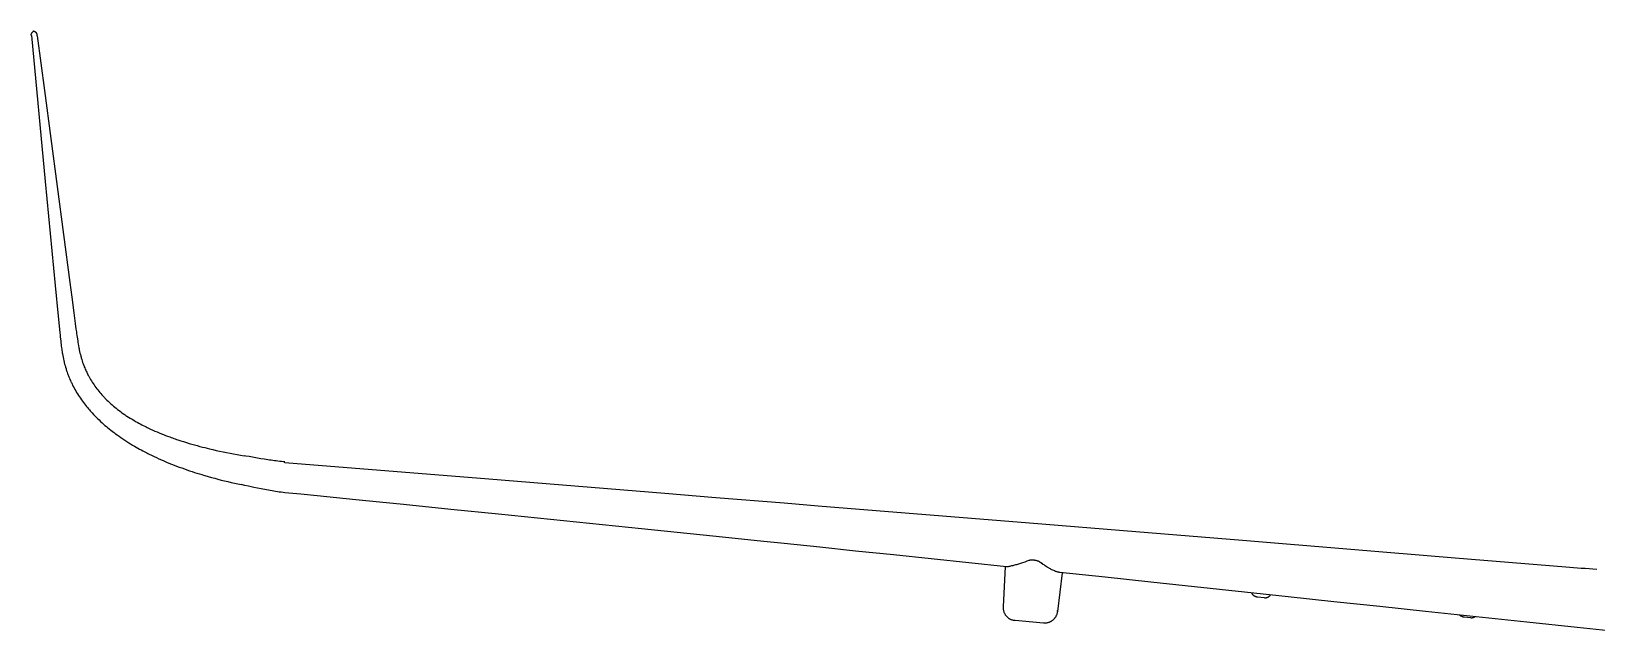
# Model space of a CAD drawing. Extents: x -17108 to 71323, y -8319 to 54197.
# Drawn here: x 35788 to 44875, y 45693 to 49187 of the extents above; entities that cross this region are included whole.
import ezdxf

# ---------------------------------------------------------------- set-up
doc = ezdxf.new("R2010")
doc.units = 0
doc.linetypes.add('DASHED', pattern=[15, 12, -3])
doc.layers.get('0').update_dxf_attribs({"linetype": 'CONTINUOUS'})

msp = doc.modelspace()

# ---------------------------------------------------------------- linework, layer by layer
at = {"color": 7, "ltscale": 0.004396}
msp.add_line((37259.9, 46680.2), (37259.9, 46680.4), dxfattribs=at)
at = {"color": 7}
for p, q in [((40356.6, 46431), (41582.2, 46331.2)), ((41582.2, 46331.2), (42200.7, 46280.8)), ((42200.7, 46280.8), (42818.3, 46230.3)), ((42818.3, 46230.3), (44054.5, 46129.1)), ((41431.4, 45845.1), (41444, 46076.5)), ((44054.5, 46129.1), (44697, 46076.5)), ((41773.1, 46041.7), (41745, 45816.9)), ((42946.1, 45896.4), (42906.5, 45899.8)), ((44144.7, 45780.5), (44105.2, 45783.9))]:
    msp.add_line(p, q, dxfattribs=at)
at = {"color": 7, "linetype": 'DASHED', "ltscale": 0.005775}
msp.add_line((42906.5, 45899.8), (42906.6, 45900), dxfattribs=at)
at = {"color": 7, "ltscale": 0.001663}
msp.add_line((42906.6, 45900), (42906.6, 45900.1), dxfattribs=at)
at = {"color": 7, "linetype": 'DASHED', "ltscale": 9.76563e-05}
msp.add_line((41431.9, 45851.1), (41431.9, 45851.1), dxfattribs=at)
at = {"color": 7, "linetype": 'DASHED', "ltscale": 0.112754}
msp.add_line((41745, 45816.9), (41745.4, 45821.4), dxfattribs=at)
at = {"color": 7, "linetype": 'DASHED', "ltscale": 0.112852}
msp.add_line((41745.4, 45821.4), (41745, 45816.9), dxfattribs=at)
at = {"color": 7, "linetype": 'DASHED', "ltscale": 0.000488281}
msp.add_line((41745.4, 45821.4), (41745.4, 45821.4), dxfattribs=at)
at = {"color": 7, "ltscale": 0.000390625}
msp.add_line((41745.4, 45821.4), (41745.4, 45821.4), dxfattribs=at)
at = {"color": 7, "ltscale": 0.000488281}
msp.add_line((41745.4, 45821.4), (41745.4, 45821.4), dxfattribs=at)
at = {"color": 7}
for points in [[(35788.1, 49162.9), (35787.9, 49165.2), (35787.9, 49167.2), (35787.9, 49169), (35788, 49169.9), (35788.2, 49171.4), (35788.6, 49172.8), (35789, 49174.1), (35789.6, 49175.2), (35790.2, 49176.4), (35790.7, 49177), (35791.4, 49178), (35792.1, 49179), (35792.9, 49179.9), (35794.7, 49181.9), (35796.8, 49184), (35798.4, 49185.5)], [(35797.2, 49185.8), (35797.1, 49185.6), (35797, 49185.4), (35796.9, 49185), (35796.8, 49184.5), (35796.7, 49183.9)], [(35797.2, 49185.8), (35797.1, 49185.6), (35796.9, 49185.2), (35796.8, 49184.8), (35796.7, 49183.9)], [(35801.2, 49187.3), (35800.5, 49187.2), (35799.5, 49186.9), (35798.3, 49186.4), (35797.9, 49186.2), (35797.5, 49186), (35797.2, 49185.8)], [(35800.2, 49187.1), (35799.3, 49186.8), (35798.7, 49186.6), (35798.1, 49186.3), (35797.8, 49186.2), (35797.4, 49185.8)], [(35800.2, 49187.1), (35799.3, 49186.8), (35798.7, 49186.6), (35798.1, 49186.3), (35797.8, 49186.2), (35797.4, 49185.8)], [(35802.4, 49186.7), (35802.3, 49186.9), (35802.2, 49187.1), (35802, 49187.2), (35801.8, 49187.3), (35801.4, 49187.3), (35801, 49187.3), (35800.7, 49187.2)], [(35802.4, 49186.7), (35802.3, 49186.9), (35802.2, 49187.1), (35802, 49187.2), (35801.8, 49187.3), (35801.4, 49187.3), (35801, 49187.3), (35800.7, 49187.2)], [(35822.7, 49160.7), (35822.1, 49164.9), (35821.6, 49168), (35821, 49170.5), (35820.6, 49172.2), (35820.1, 49173.8), (35819.6, 49175), (35819.1, 49176), (35818.5, 49177), (35817.7, 49178), (35817, 49178.8), (35816, 49179.8), (35815.1, 49180.5), (35814.1, 49181.3), (35813.1, 49182.1), (35810.8, 49183.6), (35809, 49184.6), (35807.3, 49185.6), (35806, 49186.2), (35805, 49186.6), (35803.7, 49187), (35802.6, 49187.2), (35801.9, 49187.3), (35801.2, 49187.3)], [(35788.1, 49162.9), (35869.2, 48314.9), (35927.3, 47710.2), (35944.5, 47531.7), (35953.5, 47438.3), (35955.2, 47421.1), (35956.1, 47412.4), (35957.4, 47399.5), (35958.4, 47389.8), (35959.5, 47380.1), (35961.2, 47365.6), (35962.1, 47358.3), (35963.1, 47351.1), (35964.8, 47338.5), (35965.8, 47332), (35966.8, 47325.5), (35967.7, 47319.5), (35968.7, 47313.5), (35970.5, 47303.5), (35972.4, 47293.6), (35974.4, 47283.6), (35976.6, 47273.7), (35977.7, 47268.8), (35978.9, 47263.9), (35981.3, 47254.3), (35983.9, 47244.7), (35986.6, 47235.1), (35989.5, 47225.6), (35991, 47220.9), (35992.5, 47216.2), (35994.1, 47211.5), (35995.7, 47206.8), (35998.2, 47199.7), (36000.8, 47192.8), (36003.4, 47185.8), (36006.2, 47178.9), (36009, 47171.9), (36012, 47165), (36015, 47158.1), (36018.1, 47151.3), (36020.3, 47146.7), (36022.4, 47142.2), (36024.6, 47137.7), (36026.9, 47133.2), (36031.4, 47124.3), (36036.1, 47115.4), (36041, 47106.6), (36046, 47097.9), (36051.1, 47089.2), (36056.4, 47080.6), (36061.8, 47072.1), (36067.4, 47063.6), (36073, 47055.2), (36078.8, 47046.9), (36084.7, 47038.7), (36090.7, 47030.6), (36096.8, 47022.6), (36102.4, 47015.3), (36108.1, 47008.2), (36113.9, 47001.1), (36119.8, 46994.1), (36125.8, 46987.2), (36129.5, 46982.9), (36133.3, 46978.6), (36141, 46970.1), (36148.8, 46961.8), (36156.7, 46953.5), (36164.8, 46945.3), (36173, 46937.1), (36181.3, 46929.1), (36189.8, 46921.2), (36198.3, 46913.4), (36206.9, 46905.7), (36215.6, 46898), (36224.4, 46890.5), (36232.5, 46883.8), (36240.7, 46877.1), (36248.9, 46870.5), (36257.2, 46864), (36265.6, 46857.6), (36270.9, 46853.6), (36276.2, 46849.6), (36286.8, 46841.9), (36297.6, 46834.2), (36308.5, 46826.6), (36319.6, 46819.1), (36330.7, 46811.7), (36341.9, 46804.4), (36353.2, 46797.3), (36364.6, 46790.3), (36376, 46783.4), (36386.1, 46777.4), (36396.2, 46771.6), (36406.3, 46765.8), (36416.5, 46760.1), (36425.7, 46755.1), (36434.8, 46750.2), (36444, 46745.3), (36450.9, 46741.7), (36457.8, 46738.1), (36464.9, 46734.6), (36471.9, 46731), (36486, 46724.1), (36500.3, 46717.2), (36514.5, 46710.6), (36528.9, 46704), (36543.2, 46697.6), (36557.8, 46691.2), (36572.4, 46685), (36587.1, 46678.9), (36601.8, 46672.9), (36616.6, 46667.1), (36631.4, 46661.4), (36646.3, 46655.7), (36661.3, 46650.2), (36676.4, 46644.8), (36691.5, 46639.5), (36706.6, 46634.3), (36721.8, 46629.2), (36735.6, 46624.7), (36749.6, 46620.3), (36763.5, 46615.9), (36777.4, 46611.6), (36786.8, 46608.8), (36796.1, 46606.1), (36814.8, 46600.7), (36833.7, 46595.4), (36852.6, 46590.2), (36871.6, 46585.2), (36890.6, 46580.4), (36909.7, 46575.6), (36929.1, 46571), (36948.5, 46566.5), (36967.9, 46562.1), (36987.4, 46557.8), (37006.9, 46553.7)], [(35822.7, 49160.7), (35864.6, 48842.5), (36011.7, 47727.3), (36023, 47641.7), (36034.9, 47551.4), (36043.1, 47488.8), (36047.3, 47457.6), (36049.5, 47440.7), (36050.7, 47432.3), (36052.4, 47419.6), (36053.8, 47410.2), (36055.2, 47400.7), (36057.4, 47386.5), (36058.5, 47379.4), (36059.7, 47372.3), (36061.8, 47360.5), (36064, 47348.7), (36065.2, 47342.8), (36066.4, 47336.9), (36068.4, 47327.5), (36070.5, 47318.1), (36072.8, 47308.8), (36075.2, 47299.5), (36076.5, 47294.8), (36077.8, 47290.2), (36080.4, 47281.4), (36083.1, 47272.6), (36086, 47263.8), (36089.1, 47255.1), (36092.3, 47246.5), (36093.9, 47242.2), (36095.6, 47237.9), (36098.2, 47231.5), (36100.9, 47225.1), (36103.7, 47218.8), (36106.5, 47212.5), (36109.4, 47206.3), (36112.5, 47200.1), (36115.6, 47193.9), (36118.8, 47187.8), (36120.9, 47183.8), (36123.1, 47179.7), (36125.4, 47175.7), (36127.7, 47171.7), (36132.3, 47163.7), (36137.1, 47155.9), (36142, 47148.1), (36147.1, 47140.4), (36152.2, 47132.8), (36157.5, 47125.3), (36163, 47117.9), (36168.5, 47110.5), (36174.2, 47103.3), (36179.9, 47096.1), (36185.8, 47089), (36191.8, 47082), (36197.9, 47075.1), (36202.5, 47070), (36207.2, 47064.9), (36212, 47059.9), (36215.6, 47056.2), (36219.2, 47052.5), (36222.8, 47048.8), (36226.5, 47045.1), (36234, 47037.9), (36241.5, 47030.8), (36249.2, 47023.8), (36257, 47017), (36264.9, 47010.2), (36272.9, 47003.5), (36281, 46996.9), (36289.2, 46990.4), (36297.5, 46984), (36305.9, 46977.8), (36314.3, 46971.6), (36322.8, 46965.6), (36327.7, 46962.2), (36332.6, 46958.9), (36337.5, 46955.6), (36342.5, 46952.2), (36352.4, 46945.8), (36362.5, 46939.4), (36372.6, 46933.2), (36382.8, 46927.1), (36393.1, 46921.1), (36402.2, 46916), (36411.4, 46910.9), (36420.6, 46905.9), (36429.8, 46901), (36438.1, 46896.8), (36446.4, 46892.5), (36454.8, 46888.4), (36461, 46885.3), (36467.3, 46882.3), (36479.9, 46876.4), (36492.6, 46870.6), (36505.3, 46865), (36518.1, 46859.4), (36531, 46854), (36543.8, 46848.8), (36555.6, 46844.1), (36567.5, 46839.5), (36579.3, 46835), (36591.2, 46830.5), (36599.2, 46827.7), (36607.1, 46824.8), (36615.1, 46822), (36623.1, 46819.2), (36631.2, 46816.4), (36639.2, 46813.7), (36655.4, 46808.4), (36671.6, 46803.2), (36687.9, 46798.2), (36704.1, 46793.3), (36719.6, 46788.8), (36735.2, 46784.3), (36750.7, 46780), (36766.3, 46775.9), (36782, 46771.8), (36795.1, 46768.4), (36808.3, 46765.1), (36821.5, 46761.9), (36831.4, 46759.6), (36841.3, 46757.2), (36861.2, 46752.7), (36881.3, 46748.3), (36901.4, 46744), (36921.6, 46739.9), (36941.8, 46735.9), (36962.1, 46732.1), (36982.4, 46728.3), (37002.7, 46724.8), (37023.1, 46721.3)], [(37259.9, 46685.8), (37249.8, 46686.7), (37239.8, 46687.6), (37229.7, 46688.6), (37219.8, 46689.7), (37209.8, 46690.9), (37199.9, 46692.2), (37189.9, 46693.5), (37180.1, 46694.9), (37170.2, 46696.3), (37160.3, 46697.9), (37150.4, 46699.4), (37140.6, 46701), (37121, 46704.3), (37101.5, 46707.6), (37072.1, 46712.8), (37052.6, 46716.2), (37032.9, 46719.6), (37023.1, 46721.3)], [(37259.8, 46682.2), (38443.4, 46586.3), (39465.6, 46503.3), (39761.2, 46479.4)], [(37259.9, 46506.5), (37249.1, 46507.6), (37238.3, 46508.9), (37227.5, 46510.3), (37216.8, 46511.8), (37206.2, 46513.4), (37195.7, 46515.1), (37185.2, 46516.8), (37174.7, 46518.7), (37164.2, 46520.6), (37153.7, 46522.6), (37143.2, 46524.6), (37132.7, 46526.7), (37122.2, 46528.9), (37101.3, 46533.3), (37080.4, 46537.8), (37049.1, 46544.7), (37028.1, 46549.2), (37006.9, 46553.7)], [(41449.6, 46076), (41230.7, 46099), (41011.7, 46122), (40792.6, 46144.9), (40573.5, 46167.8), (40366.4, 46189.3), (40159.3, 46210.7), (40021.1, 46225), (39744.7, 46253.4), (39329.9, 46296), (38500.2, 46381), (38224, 46409.2), (37948, 46437.3), (37810.1, 46451.3), (37672.2, 46465.3), (37559.4, 46476.6), (37446.7, 46487.9), (37353.3, 46497.2), (37259.9, 46506.5)], [(39761.2, 46479.4), (40158.2, 46447.1), (40356.6, 46431)], [(41506.6, 46088.5), (41500.8, 46086.8), (41495.1, 46085.2), (41490.2, 46083.8), (41485.4, 46082.6), (41479.1, 46081), (41473.2, 46079.5), (41467.8, 46078.3), (41462.9, 46077.3), (41458.5, 46076.6), (41456.6, 46076.3), (41454.8, 46076.1), (41452.8, 46075.9), (41451, 46075.9), (41450.3, 46075.9), (41449.6, 46076)], [(41579.3, 46112.4), (41567.2, 46108.1), (41554.7, 46103.8), (41542.2, 46099.7), (41530, 46095.7), (41518, 46092), (41506.6, 46088.5)], [(41613.5, 46113.5), (41611.2, 46113.8), (41609.7, 46114), (41606.5, 46114.5), (41604.6, 46114.7), (41602.5, 46114.9), (41600.2, 46115), (41598.1, 46115.1), (41596.3, 46115.1), (41594.6, 46115.1), (41593, 46115.1), (41591.5, 46115), (41589.9, 46114.9), (41588.6, 46114.7), (41587.1, 46114.5), (41585.7, 46114.2), (41584.3, 46113.9), (41582.8, 46113.5), (41581.4, 46113.1)], [(41643.6, 46103), (41641.1, 46104.6), (41640, 46105.3), (41638.8, 46106), (41637.8, 46106.5), (41636.7, 46107), (41635.5, 46107.6), (41634.1, 46108.1), (41631.6, 46109), (41629.5, 46109.7), (41627.2, 46110.4), (41624.6, 46111.1), (41622, 46111.8), (41618.3, 46112.6), (41616.4, 46112.9), (41613.5, 46113.5)], [(41657.5, 46093.5), (41652.9, 46096.8), (41650.6, 46098.4), (41647.1, 46100.7), (41643.6, 46103)], [(41643.6, 46103), (41647.1, 46100.7), (41650.6, 46098.4), (41652.9, 46096.8), (41657.5, 46093.5)], [(41712.9, 46059.2), (41708.6, 46061.4), (41704.2, 46063.8), (41699.7, 46066.4), (41696.3, 46068.3), (41692.9, 46070.4), (41685.9, 46074.6), (41679.6, 46078.6), (41673.3, 46082.7), (41667, 46086.9), (41662.3, 46090.2), (41657.5, 46093.5)], [(41757.9, 46043.3), (41757.7, 46043.3), (41755.2, 46043.6), (41752.4, 46044.1), (41749.5, 46044.7), (41746.4, 46045.5), (41743.7, 46046.2), (41740.8, 46047.1), (41737.9, 46048.1), (41735.6, 46049), (41733.3, 46049.8), (41728.5, 46051.8), (41723.5, 46054), (41718.3, 46056.5), (41712.9, 46059.2)], [(45057.1, 45693.2), (44763, 45723.9), (44469.1, 45754.7), (44322.2, 45770.1), (44028.4, 45801.1), (43881.6, 45816.6), (43615.8, 45844.9), (43350, 45873.2), (43084.4, 45901.6), (42287.7, 45986.9), (42022.2, 46015.2), (41757.9, 46043.3)], [(42906.5, 45899.8), (42905, 45899.9), (42903.4, 45900.2), (42901.9, 45900.4), (42900.4, 45900.8), (42898.9, 45901.2), (42897.4, 45901.7), (42895.9, 45902.2), (42894.5, 45902.7), (42893.1, 45903.4), (42891.7, 45904.1), (42890.3, 45904.8), (42888.9, 45905.6), (42887.6, 45906.4), (42886.4, 45907.3), (42885.1, 45908.3), (42883.9, 45909.3), (42882.8, 45910.3), (42881.6, 45911.4), (42880.6, 45912.5), (42879.5, 45913.7), (42878.6, 45914.9), (42877.6, 45916.1), (42876.7, 45917.4), (42875.9, 45918.7), (42875.1, 45920.1), (42874.4, 45921.4), (42873.7, 45922.8), (42873.1, 45924.2)], [(42946.1, 45896.4), (42948.1, 45896.3), (42950.2, 45896.3), (42952.1, 45896.3), (42953.9, 45896.5), (42955.7, 45896.8), (42957.7, 45897.1), (42959.6, 45897.6), (42961.6, 45898.1), (42963.5, 45898.8), (42965.4, 45899.6), (42967.3, 45900.4), (42969.1, 45901.4), (42970.9, 45902.5), (42972.7, 45903.6), (42974.3, 45904.9), (42976, 45906.2), (42977.5, 45907.6), (42979, 45909.2), (42980.4, 45910.9), (42981.8, 45912.6)], [(41499.3, 45763.3), (41496.7, 45763.5), (41494.1, 45763.9), (41491.6, 45764.3), (41489, 45764.8), (41486.4, 45765.4), (41483.9, 45766.1), (41481.4, 45766.9), (41478.9, 45767.7), (41476.4, 45768.7), (41474, 45769.7), (41471.6, 45770.8), (41469.3, 45772.1), (41466.9, 45773.4), (41464.7, 45774.8), (41462.5, 45776.3), (41460.3, 45777.8), (41458.2, 45779.5), (41456.2, 45781.2), (41454.3, 45783), (41452.4, 45784.9), (41450.5, 45786.9), (41448.8, 45788.9), (41447.1, 45791), (41445.5, 45793.2), (41444, 45795.4), (41442.5, 45797.7), (41441.1, 45800.1), (41439.9, 45802.5), (41438.7, 45804.9), (41437.6, 45807.4), (41436.6, 45810), (41435.6, 45812.5), (41434.8, 45815.1), (41434.1, 45817.8), (41433.4, 45820.4), (41432.8, 45823.1), (41432.3, 45825.8), (41432, 45828.6), (41431.7, 45831.3), (41431.4, 45834), (41431.3, 45836.8), (41431.3, 45839.6), (41431.3, 45842.3), (41431.4, 45845.1)], [(41745, 45816.9), (41744.6, 45814.2), (41744.2, 45811.5), (41743.6, 45808.8), (41743, 45806.2), (41742.2, 45803.6), (41741.4, 45801), (41740.5, 45798.4), (41739.5, 45795.9), (41738.4, 45793.4), (41737.3, 45790.9), (41736, 45788.5), (41734.7, 45786.1), (41733.3, 45783.8), (41731.8, 45781.6), (41730.3, 45779.3), (41728.6, 45777.2), (41726.9, 45775.1), (41725.2, 45773.1), (41723.4, 45771.1), (41721.5, 45769.2), (41719.5, 45767.4), (41717.5, 45765.6), (41715.4, 45763.9), (41713.3, 45762.3), (41711.1, 45760.8), (41708.9, 45759.3), (41706.6, 45758), (41704.3, 45756.7), (41701.9, 45755.5), (41699.5, 45754.4), (41697.1, 45753.4), (41694.6, 45752.4), (41692.1, 45751.6), (41689.6, 45750.9), (41687.1, 45750.2), (41684.5, 45749.7), (41681.9, 45749.2), (41679.3, 45748.8), (41676.7, 45748.5), (41674.1, 45748.4), (41671.5, 45748.3), (41668.9, 45748.3), (41666.3, 45748.4), (41663.7, 45748.6)], [(44105.2, 45783.9), (44102.9, 45784.1), (44100.5, 45784.5), (44098.3, 45785.1), (44096, 45785.8), (44093.8, 45786.6), (44091.6, 45787.5), (44089.6, 45788.6), (44087.5, 45789.7), (44085.6, 45791), (44083.7, 45792.5), (44081.9, 45794), (44080.2, 45795.6)], [(44144.7, 45780.5), (44146.5, 45780.4), (44148.9, 45780.3), (44150.3, 45780.4), (44151.6, 45780.5), (44153.1, 45780.7), (44154.5, 45780.9), (44156, 45781.1), (44157.5, 45781.5), (44159, 45781.8), (44160.4, 45782.3), (44161.9, 45782.8), (44163.4, 45783.4), (44164.8, 45784), (44166.2, 45784.7), (44167.6, 45785.4), (44169, 45786.2)]]:
    msp.add_lwpolyline(points, dxfattribs=at)
at = {"color": 7, "linetype": 'DASHED'}
for centre, radius, start, end in [((35797.4, 49185.5), 0.318, 97.65018, 133.26148), ((35797.4, 49185.5), 0.32, 97.73243, 133.71788), ((35802.2, 49179.8), 7.62, 101.18095, 105.07178), ((35802.2, 49179.8), 7.62, 101.18069, 105.07183)]:
    msp.add_arc(centre, radius, start, end, dxfattribs=at)
at = {"color": 7}
for centre, radius, start, end in [((37192.8, 46678), 67.2, 2.89279, 3.61158), ((37221.9, 46679.4), 38, 1.46626, 2.87711), ((41601.4, 46049.5), 66.6, 107.49156, 109.37738), ((41601.4, 46049.5), 66.6, 107.49159, 109.37824), ((96361.9, 674796.1), 630838.8, 265.302289, 265.3185517), ((31434, -67809.9), 114018.3, 84.852526, 84.935438)]:
    msp.add_arc(centre, radius, start, end, dxfattribs=at)

doc.saveas('drawing.dxf')
